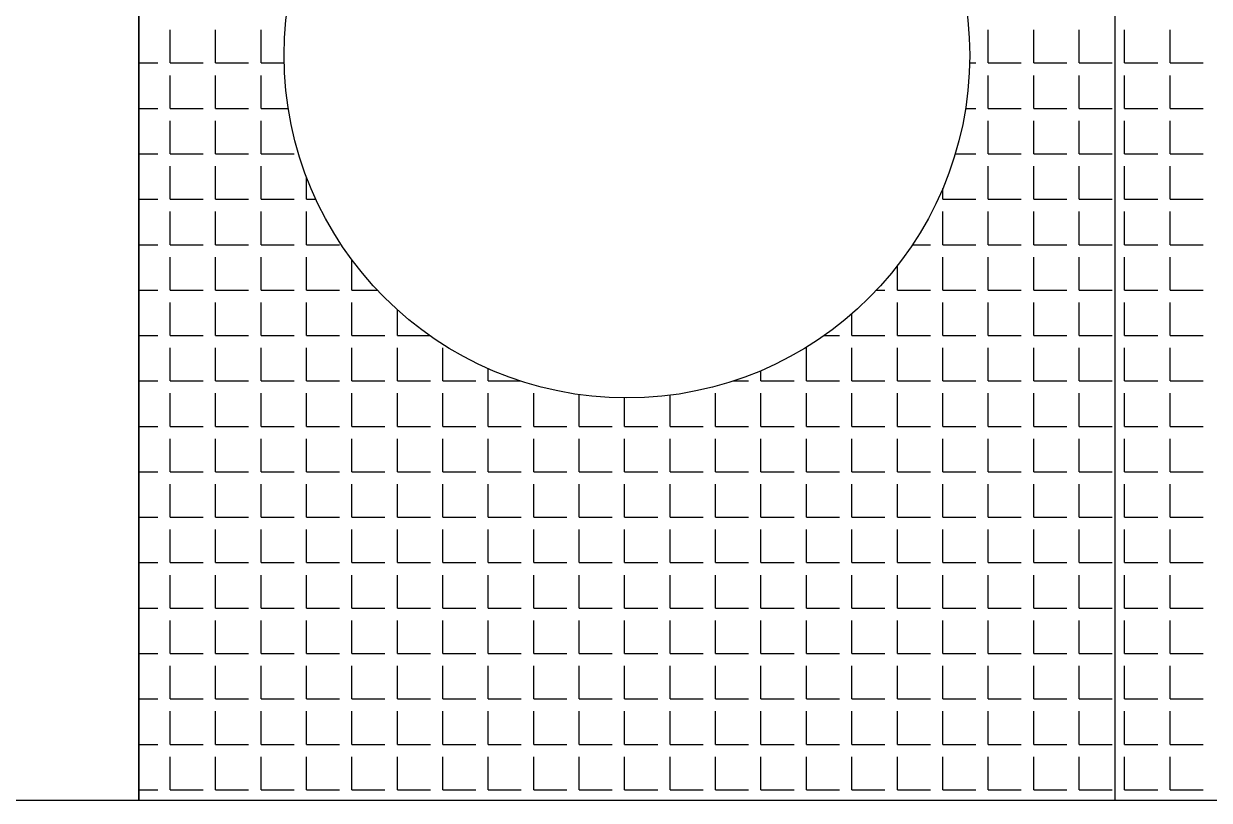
# Model space of a CAD drawing. Header units: millimetres. Extents: x -2063041 to -1932644, y 197605868 to 197643080.
# Drawn here: x -2048055 to -2047919, y 197626939.8 to 197627028.9 of the extents above; entities that cross this region are included whole.
import ezdxf

# ---------------------------------------------------------------- set-up
doc = ezdxf.new("R2010")
doc.units = ezdxf.units.MM
doc.layers.add('СКУД', color=7, linetype='Continuous')

msp = doc.modelspace()

# ---------------------------------------------------------------- linework, layer by layer
at = {"layer": 'СКУД', "color": 18, "true_color": 0x000000}
for p, q in [((-2047929.82, 197627297.71), (-2047929.82, 197626939.77)), ((-2048038.19, 197627024.39), (-2048038.19, 197627028.18)), ((-2048032.97, 197627024.39), (-2048032.97, 197627028.18)), ((-2048027.76, 197627024.39), (-2048027.76, 197627028.18)), ((-2047944.35, 197627024.39), (-2047944.35, 197627028.18)), ((-2047939.13, 197627024.39), (-2047939.13, 197627028.18)), ((-2047933.92, 197627024.39), (-2047933.92, 197627028.18)), ((-2047928.71, 197627024.39), (-2047928.71, 197627028.18)), ((-2047923.49, 197627024.39), (-2047923.49, 197627028.18)), ((-2048041.77, 197627024.39), (-2048039.61, 197627024.39)), ((-2048038.19, 197627024.39), (-2048034.39, 197627024.39)), ((-2048032.97, 197627024.39), (-2048029.18, 197627024.39)), ((-2048027.76, 197627024.39), (-2048025.1, 197627024.39)), ((-2047946.48, 197627024.39), (-2047945.77, 197627024.39)), ((-2047944.35, 197627024.39), (-2047940.55, 197627024.39)), ((-2047939.13, 197627024.39), (-2047935.34, 197627024.39)), ((-2047933.92, 197627024.39), (-2047930.13, 197627024.39)), ((-2047928.71, 197627024.39), (-2047924.91, 197627024.39)), ((-2047923.49, 197627024.39), (-2047919.7, 197627024.39)), ((-2048038.19, 197627019.17), (-2048038.19, 197627022.96)), ((-2048032.97, 197627019.17), (-2048032.97, 197627022.96)), ((-2048027.76, 197627019.17), (-2048027.76, 197627022.96)), ((-2047944.35, 197627019.17), (-2047944.35, 197627022.96)), ((-2047939.13, 197627019.17), (-2047939.13, 197627022.96)), ((-2047933.92, 197627019.17), (-2047933.92, 197627022.96)), ((-2047928.71, 197627019.17), (-2047928.71, 197627022.96)), ((-2047923.49, 197627019.17), (-2047923.49, 197627022.96)), ((-2048041.77, 197627019.17), (-2048039.61, 197627019.17)), ((-2048038.19, 197627019.17), (-2048034.39, 197627019.17)), ((-2048032.97, 197627019.17), (-2048029.18, 197627019.17)), ((-2048027.76, 197627019.17), (-2048024.64, 197627019.17)), ((-2047946.95, 197627019.17), (-2047945.77, 197627019.17)), ((-2047944.35, 197627019.17), (-2047940.55, 197627019.17)), ((-2047939.13, 197627019.17), (-2047935.34, 197627019.17)), ((-2047933.92, 197627019.17), (-2047930.13, 197627019.17)), ((-2047928.71, 197627019.17), (-2047924.91, 197627019.17)), ((-2047923.49, 197627019.17), (-2047919.7, 197627019.17)), ((-2048038.19, 197627013.96), (-2048038.19, 197627017.75)), ((-2048032.97, 197627013.96), (-2048032.97, 197627017.75)), ((-2048027.76, 197627013.96), (-2048027.76, 197627017.75)), ((-2047944.35, 197627013.96), (-2047944.35, 197627017.75)), ((-2047939.13, 197627013.96), (-2047939.13, 197627017.75)), ((-2047933.92, 197627013.96), (-2047933.92, 197627017.75)), ((-2047928.71, 197627013.96), (-2047928.71, 197627017.75)), ((-2047923.49, 197627013.96), (-2047923.49, 197627017.75)), ((-2048041.77, 197627013.96), (-2048039.61, 197627013.96)), ((-2048038.19, 197627013.96), (-2048034.39, 197627013.96)), ((-2048032.97, 197627013.96), (-2048029.18, 197627013.96)), ((-2048027.76, 197627013.96), (-2048023.97, 197627013.96)), ((-2047948.13, 197627013.96), (-2047945.77, 197627013.96)), ((-2047944.35, 197627013.96), (-2047940.55, 197627013.96)), ((-2047939.13, 197627013.96), (-2047935.34, 197627013.96)), ((-2047933.92, 197627013.96), (-2047930.13, 197627013.96)), ((-2047928.71, 197627013.96), (-2047924.91, 197627013.96)), ((-2047923.49, 197627013.96), (-2047919.7, 197627013.96)), ((-2048038.19, 197627008.75), (-2048038.19, 197627012.54)), ((-2048032.97, 197627008.75), (-2048032.97, 197627012.54)), ((-2048027.76, 197627008.75), (-2048027.76, 197627012.54)), ((-2047944.35, 197627008.75), (-2047944.35, 197627012.54)), ((-2047939.13, 197627008.75), (-2047939.13, 197627012.54)), ((-2047933.92, 197627008.75), (-2047933.92, 197627012.54)), ((-2047928.71, 197627008.75), (-2047928.71, 197627012.54)), ((-2047923.49, 197627008.75), (-2047923.49, 197627012.54)), ((-2048022.55, 197627008.75), (-2048022.55, 197627011.29)), ((-2047949.56, 197627008.75), (-2047949.56, 197627009.99)), ((-2048041.77, 197627008.75), (-2048039.61, 197627008.75)), ((-2048038.19, 197627008.75), (-2048034.39, 197627008.75)), ((-2048032.97, 197627008.75), (-2048029.18, 197627008.75)), ((-2048027.76, 197627008.75), (-2048023.97, 197627008.75)), ((-2048022.55, 197627008.75), (-2048021.48, 197627008.75)), ((-2047949.56, 197627008.75), (-2047945.77, 197627008.75)), ((-2047944.35, 197627008.75), (-2047940.55, 197627008.75)), ((-2047939.13, 197627008.75), (-2047935.34, 197627008.75)), ((-2047933.92, 197627008.75), (-2047930.13, 197627008.75)), ((-2047928.71, 197627008.75), (-2047924.91, 197627008.75)), ((-2047923.49, 197627008.75), (-2047919.7, 197627008.75)), ((-2048038.19, 197627003.53), (-2048038.19, 197627007.32)), ((-2048032.97, 197627003.53), (-2048032.97, 197627007.32)), ((-2048027.76, 197627003.53), (-2048027.76, 197627007.32)), ((-2048022.55, 197627003.53), (-2048022.55, 197627007.32)), ((-2047949.56, 197627003.53), (-2047949.56, 197627007.32)), ((-2047944.35, 197627003.53), (-2047944.35, 197627007.32)), ((-2047939.13, 197627003.53), (-2047939.13, 197627007.32)), ((-2047933.92, 197627003.53), (-2047933.92, 197627007.32)), ((-2047928.71, 197627003.53), (-2047928.71, 197627007.32)), ((-2047923.49, 197627003.53), (-2047923.49, 197627007.32)), ((-2048041.77, 197627003.53), (-2048039.61, 197627003.53)), ((-2048038.19, 197627003.53), (-2048034.39, 197627003.53)), ((-2048032.97, 197627003.53), (-2048029.18, 197627003.53)), ((-2048027.76, 197627003.53), (-2048023.97, 197627003.53)), ((-2048022.55, 197627003.53), (-2048018.75, 197627003.53)), ((-2047953.02, 197627003.53), (-2047950.98, 197627003.53)), ((-2047949.56, 197627003.53), (-2047945.77, 197627003.53)), ((-2047944.35, 197627003.53), (-2047940.55, 197627003.53)), ((-2047939.13, 197627003.53), (-2047935.34, 197627003.53)), ((-2047933.92, 197627003.53), (-2047930.13, 197627003.53)), ((-2047928.71, 197627003.53), (-2047924.91, 197627003.53)), ((-2047923.49, 197627003.53), (-2047919.7, 197627003.53)), ((-2048038.19, 197626998.32), (-2048038.19, 197627002.11)), ((-2048032.97, 197626998.32), (-2048032.97, 197627002.11)), ((-2048027.76, 197626998.32), (-2048027.76, 197627002.11)), ((-2048022.55, 197626998.32), (-2048022.55, 197627002.11)), ((-2048017.33, 197626998.32), (-2048017.33, 197627001.78)), ((-2047949.56, 197626998.32), (-2047949.56, 197627002.11)), ((-2047944.35, 197626998.32), (-2047944.35, 197627002.11)), ((-2047939.13, 197626998.32), (-2047939.13, 197627002.11)), ((-2047933.92, 197626998.32), (-2047933.92, 197627002.11)), ((-2047928.71, 197626998.32), (-2047928.71, 197627002.11)), ((-2047923.49, 197626998.32), (-2047923.49, 197627002.11)), ((-2047954.77, 197626998.32), (-2047954.77, 197627001.1)), ((-2048041.77, 197626998.32), (-2048039.61, 197626998.32)), ((-2048038.19, 197626998.32), (-2048034.39, 197626998.32)), ((-2048032.97, 197626998.32), (-2048029.18, 197626998.32)), ((-2048027.76, 197626998.32), (-2048023.97, 197626998.32)), ((-2048022.55, 197626998.32), (-2048018.75, 197626998.32)), ((-2048017.33, 197626998.32), (-2048014.43, 197626998.32)), ((-2047957.16, 197626998.32), (-2047956.19, 197626998.32)), ((-2047954.77, 197626998.32), (-2047950.98, 197626998.32)), ((-2047949.56, 197626998.32), (-2047945.77, 197626998.32)), ((-2047944.35, 197626998.32), (-2047940.55, 197626998.32)), ((-2047939.13, 197626998.32), (-2047935.34, 197626998.32)), ((-2047933.92, 197626998.32), (-2047930.13, 197626998.32)), ((-2047928.71, 197626998.32), (-2047924.91, 197626998.32)), ((-2047923.49, 197626998.32), (-2047919.7, 197626998.32)), ((-2048038.19, 197626993.11), (-2048038.19, 197626996.9)), ((-2048032.97, 197626993.11), (-2048032.97, 197626996.9)), ((-2048027.76, 197626993.11), (-2048027.76, 197626996.9)), ((-2048022.55, 197626993.11), (-2048022.55, 197626996.9)), ((-2048017.33, 197626993.11), (-2048017.33, 197626996.9)), ((-2047954.77, 197626993.11), (-2047954.77, 197626996.9)), ((-2047949.56, 197626993.11), (-2047949.56, 197626996.9)), ((-2047944.35, 197626993.11), (-2047944.35, 197626996.9)), ((-2047939.13, 197626993.11), (-2047939.13, 197626996.9)), ((-2047933.92, 197626993.11), (-2047933.92, 197626996.9)), ((-2047928.71, 197626993.11), (-2047928.71, 197626996.9)), ((-2047923.49, 197626993.11), (-2047923.49, 197626996.9)), ((-2048012.12, 197626993.11), (-2048012.12, 197626996.06)), ((-2047959.99, 197626993.11), (-2047959.99, 197626995.6)), ((-2048041.77, 197626993.11), (-2048039.61, 197626993.11)), ((-2048038.19, 197626993.11), (-2048034.39, 197626993.11)), ((-2048032.97, 197626993.11), (-2048029.18, 197626993.11)), ((-2048027.76, 197626993.11), (-2048023.97, 197626993.11)), ((-2048022.55, 197626993.11), (-2048018.75, 197626993.11)), ((-2048017.33, 197626993.11), (-2048013.54, 197626993.11)), ((-2048012.12, 197626993.11), (-2048008.42, 197626993.11)), ((-2047963.17, 197626993.11), (-2047961.41, 197626993.11)), ((-2047959.99, 197626993.11), (-2047956.19, 197626993.11)), ((-2047954.77, 197626993.11), (-2047950.98, 197626993.11)), ((-2047949.56, 197626993.11), (-2047945.77, 197626993.11)), ((-2047944.35, 197626993.11), (-2047940.55, 197626993.11)), ((-2047939.13, 197626993.11), (-2047935.34, 197626993.11)), ((-2047933.92, 197626993.11), (-2047930.13, 197626993.11)), ((-2047928.71, 197626993.11), (-2047924.91, 197626993.11)), ((-2047923.49, 197626993.11), (-2047919.7, 197626993.11)), ((-2048038.19, 197626987.89), (-2048038.19, 197626991.68)), ((-2048032.97, 197626987.89), (-2048032.97, 197626991.68)), ((-2048027.76, 197626987.89), (-2048027.76, 197626991.68)), ((-2048022.55, 197626987.89), (-2048022.55, 197626991.68)), ((-2048017.33, 197626987.89), (-2048017.33, 197626991.68)), ((-2048012.12, 197626987.89), (-2048012.12, 197626991.68)), ((-2048006.91, 197626987.89), (-2048006.91, 197626991.68)), ((-2047965.2, 197626987.89), (-2047965.2, 197626991.68)), ((-2047959.99, 197626987.89), (-2047959.99, 197626991.68)), ((-2047954.77, 197626987.89), (-2047954.77, 197626991.68)), ((-2047949.56, 197626987.89), (-2047949.56, 197626991.68)), ((-2047944.35, 197626987.89), (-2047944.35, 197626991.68)), ((-2047939.13, 197626987.89), (-2047939.13, 197626991.68)), ((-2047933.92, 197626987.89), (-2047933.92, 197626991.68)), ((-2047928.71, 197626987.89), (-2047928.71, 197626991.68)), ((-2047923.49, 197626987.89), (-2047923.49, 197626991.68)), ((-2048001.69, 197626987.89), (-2048001.69, 197626989.3)), ((-2047970.41, 197626987.89), (-2047970.41, 197626989.07)), ((-2048041.77, 197626987.89), (-2048039.61, 197626987.89)), ((-2048038.19, 197626987.89), (-2048034.39, 197626987.89)), ((-2048032.97, 197626987.89), (-2048029.18, 197626987.89)), ((-2048027.76, 197626987.89), (-2048023.97, 197626987.89)), ((-2048022.55, 197626987.89), (-2048018.75, 197626987.89)), ((-2048017.33, 197626987.89), (-2048013.54, 197626987.89)), ((-2048012.12, 197626987.89), (-2048008.33, 197626987.89)), ((-2048006.91, 197626987.89), (-2048003.11, 197626987.89)), ((-2048001.69, 197626987.89), (-2047998.02, 197626987.89)), ((-2047973.56, 197626987.89), (-2047971.83, 197626987.89)), ((-2047970.41, 197626987.89), (-2047966.62, 197626987.89)), ((-2047965.2, 197626987.89), (-2047961.41, 197626987.89)), ((-2047959.99, 197626987.89), (-2047956.19, 197626987.89)), ((-2047954.77, 197626987.89), (-2047950.98, 197626987.89)), ((-2047949.56, 197626987.89), (-2047945.77, 197626987.89)), ((-2047944.35, 197626987.89), (-2047940.55, 197626987.89)), ((-2047939.13, 197626987.89), (-2047935.34, 197626987.89)), ((-2047933.92, 197626987.89), (-2047930.13, 197626987.89)), ((-2047928.71, 197626987.89), (-2047924.91, 197626987.89)), ((-2047923.49, 197626987.89), (-2047919.7, 197626987.89)), ((-2048038.19, 197626982.68), (-2048038.19, 197626986.47)), ((-2048032.97, 197626982.68), (-2048032.97, 197626986.47)), ((-2048027.76, 197626982.68), (-2048027.76, 197626986.47)), ((-2048022.55, 197626982.68), (-2048022.55, 197626986.47)), ((-2048017.33, 197626982.68), (-2048017.33, 197626986.47)), ((-2048012.12, 197626982.68), (-2048012.12, 197626986.47)), ((-2048006.91, 197626982.68), (-2048006.91, 197626986.47)), ((-2048001.69, 197626982.68), (-2048001.69, 197626986.47)), ((-2047996.48, 197626982.68), (-2047996.48, 197626986.47)), ((-2047991.27, 197626982.68), (-2047991.27, 197626986.32)), ((-2047986.05, 197626982.68), (-2047986.05, 197626985.94)), ((-2047980.84, 197626982.68), (-2047980.84, 197626986.25)), ((-2047975.63, 197626982.68), (-2047975.63, 197626986.47)), ((-2047970.41, 197626982.68), (-2047970.41, 197626986.47)), ((-2047965.2, 197626982.68), (-2047965.2, 197626986.47)), ((-2047959.99, 197626982.68), (-2047959.99, 197626986.47)), ((-2047954.77, 197626982.68), (-2047954.77, 197626986.47)), ((-2047949.56, 197626982.68), (-2047949.56, 197626986.47)), ((-2047944.35, 197626982.68), (-2047944.35, 197626986.47)), ((-2047939.13, 197626982.68), (-2047939.13, 197626986.47)), ((-2047933.92, 197626982.68), (-2047933.92, 197626986.47)), ((-2047928.71, 197626982.68), (-2047928.71, 197626986.47)), ((-2047923.49, 197626982.68), (-2047923.49, 197626986.47)), ((-2048041.77, 197626982.68), (-2048039.61, 197626982.68)), ((-2048038.19, 197626982.68), (-2048034.39, 197626982.68)), ((-2048032.97, 197626982.68), (-2048029.18, 197626982.68)), ((-2048027.76, 197626982.68), (-2048023.97, 197626982.68)), ((-2048022.55, 197626982.68), (-2048018.75, 197626982.68)), ((-2048017.33, 197626982.68), (-2048013.54, 197626982.68)), ((-2048012.12, 197626982.68), (-2048008.33, 197626982.68)), ((-2048006.91, 197626982.68), (-2048003.11, 197626982.68)), ((-2048001.69, 197626982.68), (-2047997.9, 197626982.68)), ((-2047996.48, 197626982.68), (-2047992.69, 197626982.68)), ((-2047991.27, 197626982.68), (-2047987.47, 197626982.68)), ((-2047986.05, 197626982.68), (-2047982.26, 197626982.68)), ((-2047980.84, 197626982.68), (-2047977.05, 197626982.68)), ((-2047975.63, 197626982.68), (-2047971.83, 197626982.68)), ((-2047970.41, 197626982.68), (-2047966.62, 197626982.68)), ((-2047965.2, 197626982.68), (-2047961.41, 197626982.68)), ((-2047959.99, 197626982.68), (-2047956.19, 197626982.68)), ((-2047954.77, 197626982.68), (-2047950.98, 197626982.68)), ((-2047949.56, 197626982.68), (-2047945.77, 197626982.68)), ((-2047944.35, 197626982.68), (-2047940.55, 197626982.68)), ((-2047939.13, 197626982.68), (-2047935.34, 197626982.68)), ((-2047933.92, 197626982.68), (-2047930.13, 197626982.68)), ((-2047928.71, 197626982.68), (-2047924.91, 197626982.68)), ((-2047923.49, 197626982.68), (-2047919.7, 197626982.68)), ((-2048038.19, 197626977.47), (-2048038.19, 197626981.26)), ((-2048032.97, 197626977.47), (-2048032.97, 197626981.26)), ((-2048027.76, 197626977.47), (-2048027.76, 197626981.26)), ((-2048022.55, 197626977.47), (-2048022.55, 197626981.26)), ((-2048017.33, 197626977.47), (-2048017.33, 197626981.26)), ((-2048012.12, 197626977.47), (-2048012.12, 197626981.26)), ((-2048006.91, 197626977.47), (-2048006.91, 197626981.26)), ((-2048001.69, 197626977.47), (-2048001.69, 197626981.26)), ((-2047996.48, 197626977.47), (-2047996.48, 197626981.26)), ((-2047991.27, 197626977.47), (-2047991.27, 197626981.26)), ((-2047986.05, 197626977.47), (-2047986.05, 197626981.26)), ((-2047980.84, 197626977.47), (-2047980.84, 197626981.26)), ((-2047975.63, 197626977.47), (-2047975.63, 197626981.26)), ((-2047970.41, 197626977.47), (-2047970.41, 197626981.26)), ((-2047965.2, 197626977.47), (-2047965.2, 197626981.26)), ((-2047959.99, 197626977.47), (-2047959.99, 197626981.26)), ((-2047954.77, 197626977.47), (-2047954.77, 197626981.26)), ((-2047949.56, 197626977.47), (-2047949.56, 197626981.26)), ((-2047944.35, 197626977.47), (-2047944.35, 197626981.26)), ((-2047939.13, 197626977.47), (-2047939.13, 197626981.26)), ((-2047933.92, 197626977.47), (-2047933.92, 197626981.26)), ((-2047928.71, 197626977.47), (-2047928.71, 197626981.26)), ((-2047923.49, 197626977.47), (-2047923.49, 197626981.26)), ((-2048041.77, 197626977.47), (-2048039.61, 197626977.47)), ((-2048038.19, 197626977.47), (-2048034.39, 197626977.47)), ((-2048032.97, 197626977.47), (-2048029.18, 197626977.47)), ((-2048027.76, 197626977.47), (-2048023.97, 197626977.47)), ((-2048022.55, 197626977.47), (-2048018.75, 197626977.47)), ((-2048017.33, 197626977.47), (-2048013.54, 197626977.47)), ((-2048012.12, 197626977.47), (-2048008.33, 197626977.47)), ((-2048006.91, 197626977.47), (-2048003.11, 197626977.47)), ((-2048001.69, 197626977.47), (-2047997.9, 197626977.47)), ((-2047996.48, 197626977.47), (-2047992.69, 197626977.47)), ((-2047991.27, 197626977.47), (-2047987.47, 197626977.47)), ((-2047986.05, 197626977.47), (-2047982.26, 197626977.47)), ((-2047980.84, 197626977.47), (-2047977.05, 197626977.47)), ((-2047975.63, 197626977.47), (-2047971.83, 197626977.47)), ((-2047970.41, 197626977.47), (-2047966.62, 197626977.47)), ((-2047965.2, 197626977.47), (-2047961.41, 197626977.47)), ((-2047959.99, 197626977.47), (-2047956.19, 197626977.47)), ((-2047954.77, 197626977.47), (-2047950.98, 197626977.47)), ((-2047949.56, 197626977.47), (-2047945.77, 197626977.47)), ((-2047944.35, 197626977.47), (-2047940.55, 197626977.47)), ((-2047939.13, 197626977.47), (-2047935.34, 197626977.47)), ((-2047933.92, 197626977.47), (-2047930.13, 197626977.47)), ((-2047928.71, 197626977.47), (-2047924.91, 197626977.47)), ((-2047923.49, 197626977.47), (-2047919.7, 197626977.47)), ((-2048038.19, 197626972.25), (-2048038.19, 197626976.04)), ((-2048032.97, 197626972.25), (-2048032.97, 197626976.04)), ((-2048027.76, 197626972.25), (-2048027.76, 197626976.04)), ((-2048022.55, 197626972.25), (-2048022.55, 197626976.04)), ((-2048017.33, 197626972.25), (-2048017.33, 197626976.04)), ((-2048012.12, 197626972.25), (-2048012.12, 197626976.04)), ((-2048006.91, 197626972.25), (-2048006.91, 197626976.04)), ((-2048001.69, 197626972.25), (-2048001.69, 197626976.04)), ((-2047996.48, 197626972.25), (-2047996.48, 197626976.04)), ((-2047991.27, 197626972.25), (-2047991.27, 197626976.04)), ((-2047986.05, 197626972.25), (-2047986.05, 197626976.04)), ((-2047980.84, 197626972.25), (-2047980.84, 197626976.04)), ((-2047975.63, 197626972.25), (-2047975.63, 197626976.04)), ((-2047970.41, 197626972.25), (-2047970.41, 197626976.04)), ((-2047965.2, 197626972.25), (-2047965.2, 197626976.04)), ((-2047959.99, 197626972.25), (-2047959.99, 197626976.04)), ((-2047954.77, 197626972.25), (-2047954.77, 197626976.04)), ((-2047949.56, 197626972.25), (-2047949.56, 197626976.04)), ((-2047944.35, 197626972.25), (-2047944.35, 197626976.04)), ((-2047939.13, 197626972.25), (-2047939.13, 197626976.04)), ((-2047933.92, 197626972.25), (-2047933.92, 197626976.04)), ((-2047928.71, 197626972.25), (-2047928.71, 197626976.04)), ((-2047923.49, 197626972.25), (-2047923.49, 197626976.04)), ((-2048041.77, 197626972.25), (-2048039.61, 197626972.25)), ((-2048038.19, 197626972.25), (-2048034.39, 197626972.25)), ((-2048032.97, 197626972.25), (-2048029.18, 197626972.25)), ((-2048027.76, 197626972.25), (-2048023.97, 197626972.25)), ((-2048022.55, 197626972.25), (-2048018.75, 197626972.25)), ((-2048017.33, 197626972.25), (-2048013.54, 197626972.25)), ((-2048012.12, 197626972.25), (-2048008.33, 197626972.25)), ((-2048006.91, 197626972.25), (-2048003.11, 197626972.25)), ((-2048001.69, 197626972.25), (-2047997.9, 197626972.25)), ((-2047996.48, 197626972.25), (-2047992.69, 197626972.25)), ((-2047991.27, 197626972.25), (-2047987.47, 197626972.25)), ((-2047986.05, 197626972.25), (-2047982.26, 197626972.25)), ((-2047980.84, 197626972.25), (-2047977.05, 197626972.25)), ((-2047975.63, 197626972.25), (-2047971.83, 197626972.25)), ((-2047970.41, 197626972.25), (-2047966.62, 197626972.25)), ((-2047965.2, 197626972.25), (-2047961.41, 197626972.25)), ((-2047959.99, 197626972.25), (-2047956.19, 197626972.25)), ((-2047954.77, 197626972.25), (-2047950.98, 197626972.25)), ((-2047949.56, 197626972.25), (-2047945.77, 197626972.25)), ((-2047944.35, 197626972.25), (-2047940.55, 197626972.25)), ((-2047939.13, 197626972.25), (-2047935.34, 197626972.25)), ((-2047933.92, 197626972.25), (-2047930.13, 197626972.25)), ((-2047928.71, 197626972.25), (-2047924.91, 197626972.25)), ((-2047923.49, 197626972.25), (-2047919.7, 197626972.25)), ((-2048038.19, 197626967.04), (-2048038.19, 197626970.83)), ((-2048032.97, 197626967.04), (-2048032.97, 197626970.83)), ((-2048027.76, 197626967.04), (-2048027.76, 197626970.83)), ((-2048022.55, 197626967.04), (-2048022.55, 197626970.83)), ((-2048017.33, 197626967.04), (-2048017.33, 197626970.83)), ((-2048012.12, 197626967.04), (-2048012.12, 197626970.83)), ((-2048006.91, 197626967.04), (-2048006.91, 197626970.83)), ((-2048001.69, 197626967.04), (-2048001.69, 197626970.83)), ((-2047996.48, 197626967.04), (-2047996.48, 197626970.83)), ((-2047991.27, 197626967.04), (-2047991.27, 197626970.83)), ((-2047986.05, 197626967.04), (-2047986.05, 197626970.83)), ((-2047980.84, 197626967.04), (-2047980.84, 197626970.83)), ((-2047975.63, 197626967.04), (-2047975.63, 197626970.83)), ((-2047970.41, 197626967.04), (-2047970.41, 197626970.83)), ((-2047965.2, 197626967.04), (-2047965.2, 197626970.83)), ((-2047959.99, 197626967.04), (-2047959.99, 197626970.83)), ((-2047954.77, 197626967.04), (-2047954.77, 197626970.83)), ((-2047949.56, 197626967.04), (-2047949.56, 197626970.83)), ((-2047944.35, 197626967.04), (-2047944.35, 197626970.83)), ((-2047939.13, 197626967.04), (-2047939.13, 197626970.83)), ((-2047933.92, 197626967.04), (-2047933.92, 197626970.83)), ((-2047928.71, 197626967.04), (-2047928.71, 197626970.83)), ((-2047923.49, 197626967.04), (-2047923.49, 197626970.83)), ((-2048041.77, 197626967.04), (-2048039.61, 197626967.04)), ((-2048038.19, 197626967.04), (-2048034.39, 197626967.04)), ((-2048032.97, 197626967.04), (-2048029.18, 197626967.04)), ((-2048027.76, 197626967.04), (-2048023.97, 197626967.04)), ((-2048022.55, 197626967.04), (-2048018.75, 197626967.04)), ((-2048017.33, 197626967.04), (-2048013.54, 197626967.04)), ((-2048012.12, 197626967.04), (-2048008.33, 197626967.04)), ((-2048006.91, 197626967.04), (-2048003.11, 197626967.04)), ((-2048001.69, 197626967.04), (-2047997.9, 197626967.04)), ((-2047996.48, 197626967.04), (-2047992.69, 197626967.04)), ((-2047991.27, 197626967.04), (-2047987.47, 197626967.04)), ((-2047986.05, 197626967.04), (-2047982.26, 197626967.04)), ((-2047980.84, 197626967.04), (-2047977.05, 197626967.04)), ((-2047975.63, 197626967.04), (-2047971.83, 197626967.04)), ((-2047970.41, 197626967.04), (-2047966.62, 197626967.04)), ((-2047965.2, 197626967.04), (-2047961.41, 197626967.04)), ((-2047959.99, 197626967.04), (-2047956.19, 197626967.04)), ((-2047954.77, 197626967.04), (-2047950.98, 197626967.04)), ((-2047949.56, 197626967.04), (-2047945.77, 197626967.04)), ((-2047944.35, 197626967.04), (-2047940.55, 197626967.04)), ((-2047939.13, 197626967.04), (-2047935.34, 197626967.04)), ((-2047933.92, 197626967.04), (-2047930.13, 197626967.04)), ((-2047928.71, 197626967.04), (-2047924.91, 197626967.04)), ((-2047923.49, 197626967.04), (-2047919.7, 197626967.04)), ((-2048038.19, 197626961.83), (-2048038.19, 197626965.62)), ((-2048032.97, 197626961.83), (-2048032.97, 197626965.62)), ((-2048027.76, 197626961.83), (-2048027.76, 197626965.62)), ((-2048022.55, 197626961.83), (-2048022.55, 197626965.62)), ((-2048017.33, 197626961.83), (-2048017.33, 197626965.62)), ((-2048012.12, 197626961.83), (-2048012.12, 197626965.62)), ((-2048006.91, 197626961.83), (-2048006.91, 197626965.62)), ((-2048001.69, 197626961.83), (-2048001.69, 197626965.62)), ((-2047996.48, 197626961.83), (-2047996.48, 197626965.62)), ((-2047991.27, 197626961.83), (-2047991.27, 197626965.62)), ((-2047986.05, 197626961.83), (-2047986.05, 197626965.62)), ((-2047980.84, 197626961.83), (-2047980.84, 197626965.62)), ((-2047975.63, 197626961.83), (-2047975.63, 197626965.62)), ((-2047970.41, 197626961.83), (-2047970.41, 197626965.62)), ((-2047965.2, 197626961.83), (-2047965.2, 197626965.62)), ((-2047959.99, 197626961.83), (-2047959.99, 197626965.62)), ((-2047954.77, 197626961.83), (-2047954.77, 197626965.62)), ((-2047949.56, 197626961.83), (-2047949.56, 197626965.62)), ((-2047944.35, 197626961.83), (-2047944.35, 197626965.62)), ((-2047939.13, 197626961.83), (-2047939.13, 197626965.62)), ((-2047933.92, 197626961.83), (-2047933.92, 197626965.62)), ((-2047928.71, 197626961.83), (-2047928.71, 197626965.62)), ((-2047923.49, 197626961.83), (-2047923.49, 197626965.62)), ((-2048041.77, 197626961.83), (-2048039.61, 197626961.83)), ((-2048038.19, 197626961.83), (-2048034.39, 197626961.83)), ((-2048032.97, 197626961.83), (-2048029.18, 197626961.83)), ((-2048027.76, 197626961.83), (-2048023.97, 197626961.83)), ((-2048022.55, 197626961.83), (-2048018.75, 197626961.83)), ((-2048017.33, 197626961.83), (-2048013.54, 197626961.83)), ((-2048012.12, 197626961.83), (-2048008.33, 197626961.83)), ((-2048006.91, 197626961.83), (-2048003.11, 197626961.83)), ((-2048001.69, 197626961.83), (-2047997.9, 197626961.83)), ((-2047996.48, 197626961.83), (-2047992.69, 197626961.83)), ((-2047991.27, 197626961.83), (-2047987.47, 197626961.83)), ((-2047986.05, 197626961.83), (-2047982.26, 197626961.83)), ((-2047980.84, 197626961.83), (-2047977.05, 197626961.83)), ((-2047975.63, 197626961.83), (-2047971.83, 197626961.83)), ((-2047970.41, 197626961.83), (-2047966.62, 197626961.83)), ((-2047965.2, 197626961.83), (-2047961.41, 197626961.83)), ((-2047959.99, 197626961.83), (-2047956.19, 197626961.83)), ((-2047954.77, 197626961.83), (-2047950.98, 197626961.83)), ((-2047949.56, 197626961.83), (-2047945.77, 197626961.83)), ((-2047944.35, 197626961.83), (-2047940.55, 197626961.83)), ((-2047939.13, 197626961.83), (-2047935.34, 197626961.83)), ((-2047933.92, 197626961.83), (-2047930.13, 197626961.83)), ((-2047928.71, 197626961.83), (-2047924.91, 197626961.83)), ((-2047923.49, 197626961.83), (-2047919.7, 197626961.83)), ((-2048038.19, 197626956.61), (-2048038.19, 197626960.4)), ((-2048032.97, 197626956.61), (-2048032.97, 197626960.4)), ((-2048027.76, 197626956.61), (-2048027.76, 197626960.4)), ((-2048022.55, 197626956.61), (-2048022.55, 197626960.4)), ((-2048017.33, 197626956.61), (-2048017.33, 197626960.4)), ((-2048012.12, 197626956.61), (-2048012.12, 197626960.4)), ((-2048006.91, 197626956.61), (-2048006.91, 197626960.4)), ((-2048001.69, 197626956.61), (-2048001.69, 197626960.4)), ((-2047996.48, 197626956.61), (-2047996.48, 197626960.4)), ((-2047991.27, 197626956.61), (-2047991.27, 197626960.4)), ((-2047986.05, 197626956.61), (-2047986.05, 197626960.4)), ((-2047980.84, 197626956.61), (-2047980.84, 197626960.4)), ((-2047975.63, 197626956.61), (-2047975.63, 197626960.4)), ((-2047970.41, 197626956.61), (-2047970.41, 197626960.4)), ((-2047965.2, 197626956.61), (-2047965.2, 197626960.4)), ((-2047959.99, 197626956.61), (-2047959.99, 197626960.4)), ((-2047954.77, 197626956.61), (-2047954.77, 197626960.4)), ((-2047949.56, 197626956.61), (-2047949.56, 197626960.4)), ((-2047944.35, 197626956.61), (-2047944.35, 197626960.4)), ((-2047939.13, 197626956.61), (-2047939.13, 197626960.4)), ((-2047933.92, 197626956.61), (-2047933.92, 197626960.4)), ((-2047928.71, 197626956.61), (-2047928.71, 197626960.4)), ((-2047923.49, 197626956.61), (-2047923.49, 197626960.4)), ((-2048041.77, 197626956.61), (-2048039.61, 197626956.61)), ((-2048038.19, 197626956.61), (-2048034.39, 197626956.61)), ((-2048032.97, 197626956.61), (-2048029.18, 197626956.61)), ((-2048027.76, 197626956.61), (-2048023.97, 197626956.61)), ((-2048022.55, 197626956.61), (-2048018.75, 197626956.61)), ((-2048017.33, 197626956.61), (-2048013.54, 197626956.61)), ((-2048012.12, 197626956.61), (-2048008.33, 197626956.61)), ((-2048006.91, 197626956.61), (-2048003.11, 197626956.61)), ((-2048001.69, 197626956.61), (-2047997.9, 197626956.61)), ((-2047996.48, 197626956.61), (-2047992.69, 197626956.61)), ((-2047991.27, 197626956.61), (-2047987.47, 197626956.61)), ((-2047986.05, 197626956.61), (-2047982.26, 197626956.61)), ((-2047980.84, 197626956.61), (-2047977.05, 197626956.61)), ((-2047975.63, 197626956.61), (-2047971.83, 197626956.61)), ((-2047970.41, 197626956.61), (-2047966.62, 197626956.61)), ((-2047965.2, 197626956.61), (-2047961.41, 197626956.61)), ((-2047959.99, 197626956.61), (-2047956.19, 197626956.61)), ((-2047954.77, 197626956.61), (-2047950.98, 197626956.61)), ((-2047949.56, 197626956.61), (-2047945.77, 197626956.61)), ((-2047944.35, 197626956.61), (-2047940.55, 197626956.61)), ((-2047939.13, 197626956.61), (-2047935.34, 197626956.61)), ((-2047933.92, 197626956.61), (-2047930.13, 197626956.61)), ((-2047928.71, 197626956.61), (-2047924.91, 197626956.61)), ((-2047923.49, 197626956.61), (-2047919.7, 197626956.61)), ((-2048038.19, 197626951.4), (-2048038.19, 197626955.19)), ((-2048032.97, 197626951.4), (-2048032.97, 197626955.19)), ((-2048027.76, 197626951.4), (-2048027.76, 197626955.19)), ((-2048022.55, 197626951.4), (-2048022.55, 197626955.19)), ((-2048017.33, 197626951.4), (-2048017.33, 197626955.19)), ((-2048012.12, 197626951.4), (-2048012.12, 197626955.19)), ((-2048006.91, 197626951.4), (-2048006.91, 197626955.19)), ((-2048001.69, 197626951.4), (-2048001.69, 197626955.19)), ((-2047996.48, 197626951.4), (-2047996.48, 197626955.19)), ((-2047991.27, 197626951.4), (-2047991.27, 197626955.19)), ((-2047986.05, 197626951.4), (-2047986.05, 197626955.19)), ((-2047980.84, 197626951.4), (-2047980.84, 197626955.19)), ((-2047975.63, 197626951.4), (-2047975.63, 197626955.19)), ((-2047970.41, 197626951.4), (-2047970.41, 197626955.19)), ((-2047965.2, 197626951.4), (-2047965.2, 197626955.19)), ((-2047959.99, 197626951.4), (-2047959.99, 197626955.19)), ((-2047954.77, 197626951.4), (-2047954.77, 197626955.19)), ((-2047949.56, 197626951.4), (-2047949.56, 197626955.19)), ((-2047944.35, 197626951.4), (-2047944.35, 197626955.19)), ((-2047939.13, 197626951.4), (-2047939.13, 197626955.19)), ((-2047933.92, 197626951.4), (-2047933.92, 197626955.19)), ((-2047928.71, 197626951.4), (-2047928.71, 197626955.19)), ((-2047923.49, 197626951.4), (-2047923.49, 197626955.19)), ((-2048041.77, 197626951.4), (-2048039.61, 197626951.4)), ((-2048038.19, 197626951.4), (-2048034.39, 197626951.4)), ((-2048032.97, 197626951.4), (-2048029.18, 197626951.4)), ((-2048027.76, 197626951.4), (-2048023.97, 197626951.4)), ((-2048022.55, 197626951.4), (-2048018.75, 197626951.4)), ((-2048017.33, 197626951.4), (-2048013.54, 197626951.4)), ((-2048012.12, 197626951.4), (-2048008.33, 197626951.4)), ((-2048006.91, 197626951.4), (-2048003.11, 197626951.4)), ((-2048001.69, 197626951.4), (-2047997.9, 197626951.4)), ((-2047996.48, 197626951.4), (-2047992.69, 197626951.4)), ((-2047991.27, 197626951.4), (-2047987.47, 197626951.4)), ((-2047986.05, 197626951.4), (-2047982.26, 197626951.4)), ((-2047980.84, 197626951.4), (-2047977.05, 197626951.4)), ((-2047975.63, 197626951.4), (-2047971.83, 197626951.4)), ((-2047970.41, 197626951.4), (-2047966.62, 197626951.4)), ((-2047965.2, 197626951.4), (-2047961.41, 197626951.4)), ((-2047959.99, 197626951.4), (-2047956.19, 197626951.4)), ((-2047954.77, 197626951.4), (-2047950.98, 197626951.4)), ((-2047949.56, 197626951.4), (-2047945.77, 197626951.4)), ((-2047944.35, 197626951.4), (-2047940.55, 197626951.4)), ((-2047939.13, 197626951.4), (-2047935.34, 197626951.4)), ((-2047933.92, 197626951.4), (-2047930.13, 197626951.4)), ((-2047928.71, 197626951.4), (-2047924.91, 197626951.4)), ((-2047923.49, 197626951.4), (-2047919.7, 197626951.4)), ((-2048038.19, 197626946.18), (-2048038.19, 197626949.98)), ((-2048032.97, 197626946.18), (-2048032.97, 197626949.98)), ((-2048027.76, 197626946.18), (-2048027.76, 197626949.98)), ((-2048022.55, 197626946.18), (-2048022.55, 197626949.98)), ((-2048017.33, 197626946.18), (-2048017.33, 197626949.98)), ((-2048012.12, 197626946.18), (-2048012.12, 197626949.98)), ((-2048006.91, 197626946.18), (-2048006.91, 197626949.98)), ((-2048001.69, 197626946.18), (-2048001.69, 197626949.98)), ((-2047996.48, 197626946.18), (-2047996.48, 197626949.98)), ((-2047991.27, 197626946.18), (-2047991.27, 197626949.98)), ((-2047986.05, 197626946.18), (-2047986.05, 197626949.98)), ((-2047980.84, 197626946.18), (-2047980.84, 197626949.98)), ((-2047975.63, 197626946.18), (-2047975.63, 197626949.98)), ((-2047970.41, 197626946.18), (-2047970.41, 197626949.98)), ((-2047965.2, 197626946.18), (-2047965.2, 197626949.98)), ((-2047959.99, 197626946.18), (-2047959.99, 197626949.98)), ((-2047954.77, 197626946.18), (-2047954.77, 197626949.98)), ((-2047949.56, 197626946.18), (-2047949.56, 197626949.98)), ((-2047944.35, 197626946.18), (-2047944.35, 197626949.98)), ((-2047939.13, 197626946.18), (-2047939.13, 197626949.98)), ((-2047933.92, 197626946.18), (-2047933.92, 197626949.98)), ((-2047928.71, 197626946.18), (-2047928.71, 197626949.98)), ((-2047923.49, 197626946.18), (-2047923.49, 197626949.98)), ((-2048041.77, 197626946.18), (-2048039.61, 197626946.18)), ((-2048038.19, 197626946.18), (-2048034.39, 197626946.18)), ((-2048032.97, 197626946.18), (-2048029.18, 197626946.18)), ((-2048027.76, 197626946.18), (-2048023.97, 197626946.18)), ((-2048022.55, 197626946.18), (-2048018.75, 197626946.18)), ((-2048017.33, 197626946.18), (-2048013.54, 197626946.18)), ((-2048012.12, 197626946.18), (-2048008.33, 197626946.18)), ((-2048006.91, 197626946.18), (-2048003.11, 197626946.18)), ((-2048001.69, 197626946.18), (-2047997.9, 197626946.18)), ((-2047996.48, 197626946.18), (-2047992.69, 197626946.18)), ((-2047991.27, 197626946.18), (-2047987.47, 197626946.18)), ((-2047986.05, 197626946.18), (-2047982.26, 197626946.18)), ((-2047980.84, 197626946.18), (-2047977.05, 197626946.18)), ((-2047975.63, 197626946.18), (-2047971.83, 197626946.18)), ((-2047970.41, 197626946.18), (-2047966.62, 197626946.18)), ((-2047965.2, 197626946.18), (-2047961.41, 197626946.18)), ((-2047959.99, 197626946.18), (-2047956.19, 197626946.18)), ((-2047954.77, 197626946.18), (-2047950.98, 197626946.18)), ((-2047949.56, 197626946.18), (-2047945.77, 197626946.18)), ((-2047944.35, 197626946.18), (-2047940.55, 197626946.18)), ((-2047939.13, 197626946.18), (-2047935.34, 197626946.18)), ((-2047933.92, 197626946.18), (-2047930.13, 197626946.18)), ((-2047928.71, 197626946.18), (-2047924.91, 197626946.18)), ((-2047923.49, 197626946.18), (-2047919.7, 197626946.18)), ((-2048038.19, 197626940.97), (-2048038.19, 197626944.76)), ((-2048032.97, 197626940.97), (-2048032.97, 197626944.76)), ((-2048027.76, 197626940.97), (-2048027.76, 197626944.76)), ((-2048022.55, 197626940.97), (-2048022.55, 197626944.76)), ((-2048017.33, 197626940.97), (-2048017.33, 197626944.76)), ((-2048012.12, 197626940.97), (-2048012.12, 197626944.76)), ((-2048006.91, 197626940.97), (-2048006.91, 197626944.76)), ((-2048001.69, 197626940.97), (-2048001.69, 197626944.76)), ((-2047996.48, 197626940.97), (-2047996.48, 197626944.76)), ((-2047991.27, 197626940.97), (-2047991.27, 197626944.76)), ((-2047986.05, 197626940.97), (-2047986.05, 197626944.76)), ((-2047980.84, 197626940.97), (-2047980.84, 197626944.76)), ((-2047975.63, 197626940.97), (-2047975.63, 197626944.76)), ((-2047970.41, 197626940.97), (-2047970.41, 197626944.76)), ((-2047965.2, 197626940.97), (-2047965.2, 197626944.76)), ((-2047959.99, 197626940.97), (-2047959.99, 197626944.76)), ((-2047954.77, 197626940.97), (-2047954.77, 197626944.76)), ((-2047949.56, 197626940.97), (-2047949.56, 197626944.76)), ((-2047944.35, 197626940.97), (-2047944.35, 197626944.76)), ((-2047939.13, 197626940.97), (-2047939.13, 197626944.76)), ((-2047933.92, 197626940.97), (-2047933.92, 197626944.76)), ((-2047928.71, 197626940.97), (-2047928.71, 197626944.76)), ((-2047923.49, 197626940.97), (-2047923.49, 197626944.76)), ((-2048041.77, 197626940.97), (-2048039.61, 197626940.97)), ((-2048038.19, 197626940.97), (-2048034.39, 197626940.97)), ((-2048032.97, 197626940.97), (-2048029.18, 197626940.97)), ((-2048027.76, 197626940.97), (-2048023.97, 197626940.97)), ((-2048022.55, 197626940.97), (-2048018.75, 197626940.97)), ((-2048017.33, 197626940.97), (-2048013.54, 197626940.97)), ((-2048012.12, 197626940.97), (-2048008.33, 197626940.97)), ((-2048006.91, 197626940.97), (-2048003.11, 197626940.97)), ((-2048001.69, 197626940.97), (-2047997.9, 197626940.97)), ((-2047996.48, 197626940.97), (-2047992.69, 197626940.97)), ((-2047991.27, 197626940.97), (-2047987.47, 197626940.97)), ((-2047986.05, 197626940.97), (-2047982.26, 197626940.97)), ((-2047980.84, 197626940.97), (-2047977.05, 197626940.97)), ((-2047975.63, 197626940.97), (-2047971.83, 197626940.97)), ((-2047970.41, 197626940.97), (-2047966.62, 197626940.97)), ((-2047965.2, 197626940.97), (-2047961.41, 197626940.97)), ((-2047959.99, 197626940.97), (-2047956.19, 197626940.97)), ((-2047954.77, 197626940.97), (-2047950.98, 197626940.97)), ((-2047949.56, 197626940.97), (-2047945.77, 197626940.97)), ((-2047944.35, 197626940.97), (-2047940.55, 197626940.97)), ((-2047939.13, 197626940.97), (-2047935.34, 197626940.97)), ((-2047933.92, 197626940.97), (-2047930.13, 197626940.97)), ((-2047928.71, 197626940.97), (-2047924.91, 197626940.97)), ((-2047923.49, 197626940.97), (-2047919.7, 197626940.97))]:
    msp.add_line(p, q, dxfattribs=at)
for points in [[(-2048127.36, 197626939.77), (-2048041.77, 197626939.77), (-2048041.77, 197627297.71)], [(-2048041.77, 197627118.74), (-2048041.77, 197626939.77)], [(-2048041.77, 197626939.77), (-2046455.74, 197626939.77)]]:
    msp.add_lwpolyline(points, dxfattribs=at)
msp.add_circle((-2047985.79, 197627025.26), 39.32, dxfattribs=at)

doc.saveas('drawing.dxf')
